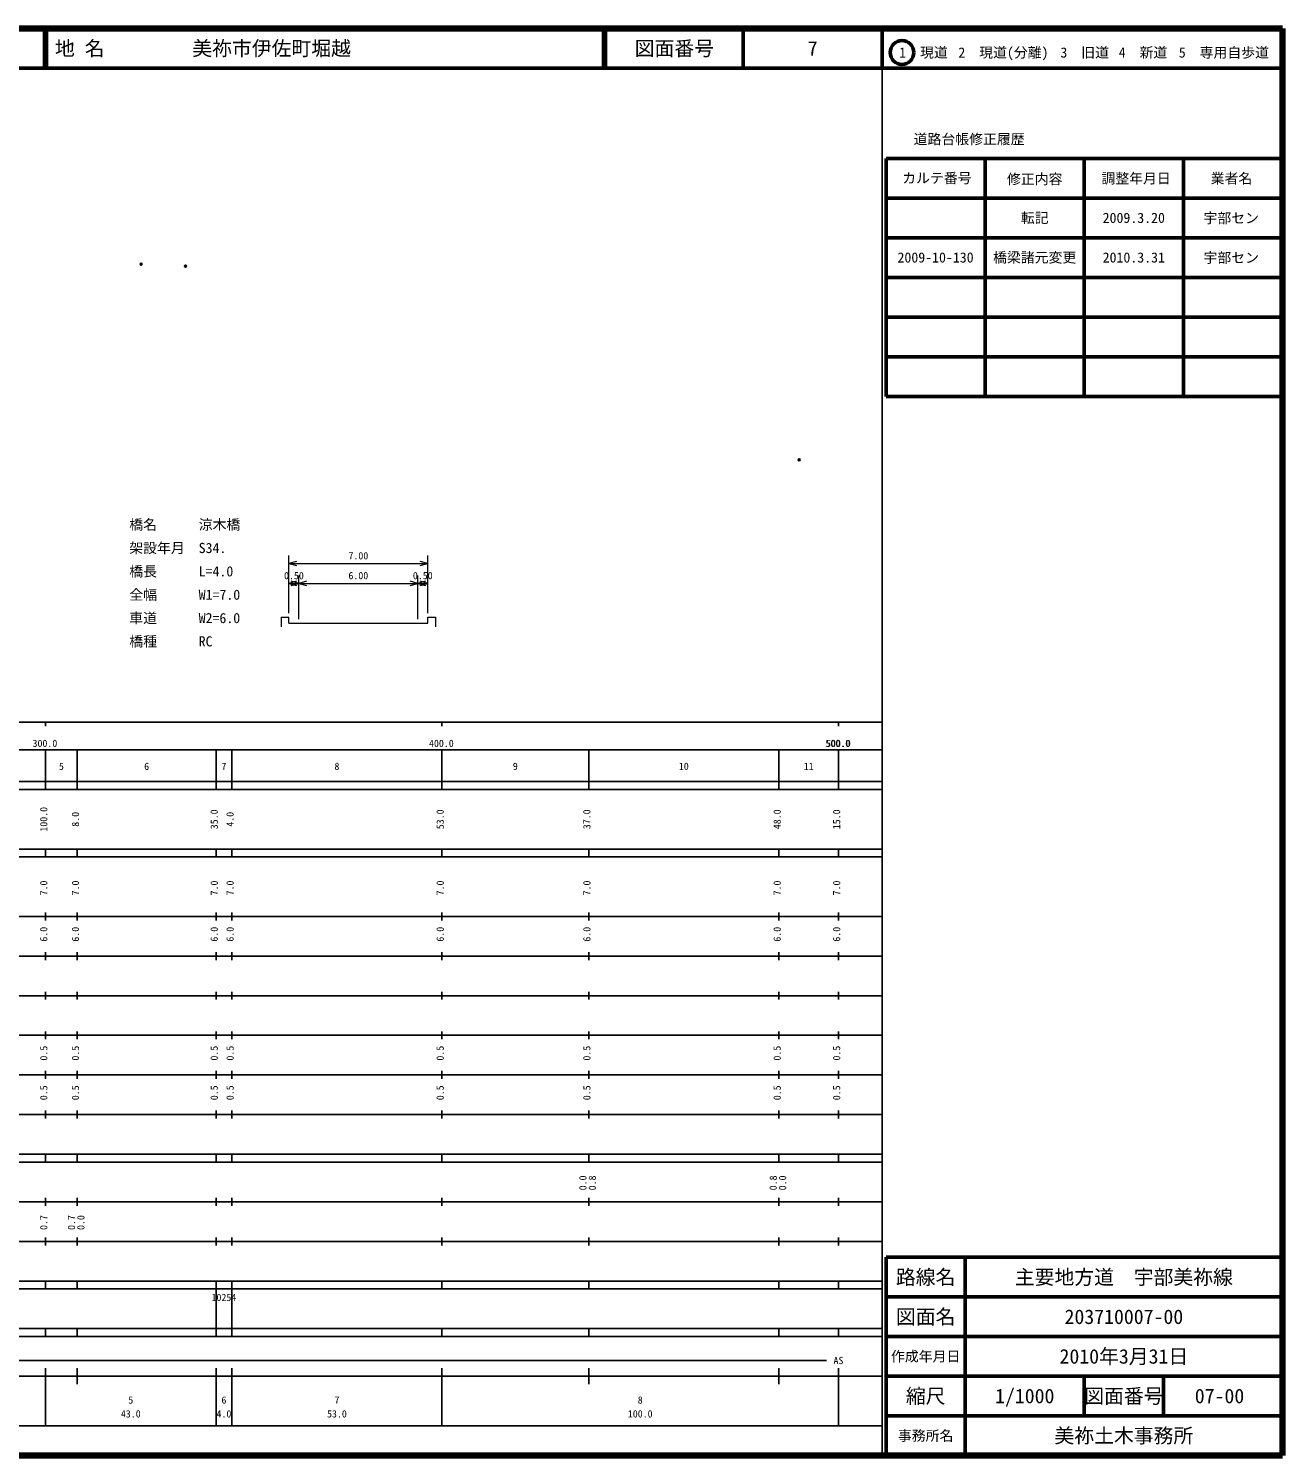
# Model space of a CAD drawing. Units: millimetres on the paper, with parts at other scales. Extents: x 40 to 680, y 20 to 380.
# Drawn here: x 363.7 to 680, y 20 to 380 of the extents above; entities that cross this region are included whole.
import ezdxf
from ezdxf.enums import TextEntityAlignment as Align

# ---------------------------------------------------------------- set-up
doc = ezdxf.new("R2010")
doc.units = ezdxf.units.MM
doc.header["$PDMODE"] = 32
doc.header["$PDSIZE"] = 0.5
doc.layers.add('S-OTRS', color=6, linetype='Continuous')
doc.layers.add('S-TTL-TXT', color=7, linetype='Continuous')
for name, color, linetype, lineweight in [('S-STR-HTXT', 7, 'Continuous', 13), ('S-TTL', 2, 'Continuous', 140), ('S-TTL-BAND', 7, 'Continuous', 25), ('S-TTL-FRAM', 2, 'Continuous', 50), ('S-TTL-LINE', 7, 'Continuous', 50)]:
    doc.layers.add(name, color=color, linetype=linetype, lineweight=lineweight)
doc.styles.add('ＭＳ ゴシック', font='')
doc.styles.get('ＭＳ ゴシック').set_extended_font_data('MS Gothic')

msp = doc.modelspace()

# ---------------------------------------------------------------- linework, layer by layer
at = {"layer": 'S-OTRS'}
for p in [(392.101, 320.553), (403.299, 320.061), (558.094, 271.16)]:
    msp.add_point(p, dxfattribs=at)
at = {"layer": 'S-STR-HTXT'}
for p, q in [((429.403, 232.519), (429.403, 247.019)), ((431.335, 245.537), (429.403, 245.019)), ((429.403, 245.019), (464.403, 245.019)), ((429.403, 245.019), (431.335, 244.502)), ((464.403, 245.019), (462.471, 245.537)), ((462.471, 244.502), (464.403, 245.019)), ((464.403, 232.519), (464.403, 247.019)), ((431.903, 231.019), (431.903, 242.019)), ((461.903, 231.019), (461.903, 242.019)), ((431.335, 240.537), (429.403, 240.019)), ((429.403, 240.019), (431.903, 240.019)), ((429.403, 240.019), (431.335, 239.502)), ((431.903, 240.019), (429.971, 240.537)), ((429.971, 239.502), (431.903, 240.019)), ((433.835, 240.537), (431.903, 240.019)), ((431.903, 240.019), (461.903, 240.019)), ((431.903, 240.019), (433.835, 239.502)), ((461.903, 240.019), (459.971, 240.537)), ((459.971, 239.502), (461.903, 240.019)), ((463.835, 240.537), (461.903, 240.019)), ((461.903, 240.019), (464.403, 240.019)), ((461.903, 240.019), (463.835, 239.502)), ((464.403, 240.019), (462.471, 240.537)), ((462.471, 239.502), (464.403, 240.019)), ((427.403, 231.519), (429.403, 231.519)), ((427.403, 231.519), (427.403, 229.019)), ((429.403, 230.019), (429.403, 231.519)), ((464.403, 230.019), (464.403, 231.519)), ((464.403, 231.519), (466.403, 231.519)), ((466.403, 231.519), (466.403, 229.019)), ((429.403, 230.019), (431.903, 230.019)), ((431.903, 230.019), (461.903, 230.019)), ((461.903, 230.019), (464.403, 230.019))]:
    msp.add_line(p, q, dxfattribs=at)
at = {"layer": 'S-TTL'}
for p, q in [((680, 380), (40, 380)), ((680, 20), (680, 380)), ((40, 20), (680, 20))]:
    msp.add_line(p, q, dxfattribs=at)
at = {"layer": 'S-TTL-BAND'}
for p, q in [((579, 20), (579, 370)), ((40, 205), (579, 205)), ((368, 205), (368, 204)), ((468, 205), (468, 204)), ((568, 205), (568, 204)), ((68, 198), (579, 198)), ((368, 188), (368, 198)), ((376, 188), (376, 198)), ((411, 188), (411, 198)), ((415, 188), (415, 198)), ((468, 188), (468, 198)), ((505, 188), (505, 198)), ((553, 188), (553, 198)), ((568, 188), (568, 198)), ((40, 190), (579, 190)), ((40, 188), (579, 188)), ((40, 173), (579, 173)), ((368, 171), (368, 173)), ((376, 171), (376, 173)), ((411, 171), (411, 173)), ((415, 171), (415, 173)), ((468, 171), (468, 173)), ((505, 171), (505, 173)), ((553, 171), (553, 173)), ((568, 171), (568, 173)), ((40, 171), (579, 171)), ((40, 156), (579, 156)), ((368, 155), (368, 157)), ((376, 155), (376, 157)), ((411, 155), (411, 157)), ((415, 155), (415, 157)), ((468, 155), (468, 157)), ((505, 155), (505, 157)), ((553, 155), (553, 157)), ((568, 155), (568, 157)), ((46, 146), (579, 146)), ((368, 145), (368, 147)), ((376, 145), (376, 147)), ((411, 145), (411, 147)), ((415, 145), (415, 147)), ((468, 145), (468, 147)), ((505, 145), (505, 147)), ((553, 145), (553, 147)), ((568, 145), (568, 147)), ((368, 135), (368, 137)), ((376, 135), (376, 137)), ((411, 135), (411, 137)), ((415, 135), (415, 137)), ((468, 135), (468, 137)), ((505, 135), (505, 137)), ((553, 135), (553, 137)), ((568, 135), (568, 137)), ((52, 136), (579, 136)), ((46, 126), (579, 126)), ((368, 125), (368, 127)), ((376, 125), (376, 127)), ((411, 125), (411, 127)), ((415, 125), (415, 127)), ((468, 125), (468, 127)), ((505, 125), (505, 127)), ((553, 125), (553, 127)), ((568, 125), (568, 127)), ((52, 116), (579, 116)), ((368, 115), (368, 117)), ((376, 115), (376, 117)), ((411, 115), (411, 117)), ((415, 115), (415, 117)), ((468, 115), (468, 117)), ((505, 115), (505, 117)), ((553, 115), (553, 117)), ((568, 115), (568, 117)), ((46, 106), (579, 106)), ((368, 105), (368, 107)), ((376, 105), (376, 107)), ((411, 105), (411, 107)), ((415, 105), (415, 107)), ((468, 105), (468, 107)), ((505, 105), (505, 107)), ((553, 105), (553, 107)), ((568, 105), (568, 107)), ((40, 96), (579, 96)), ((40, 94), (579, 94)), ((368, 94), (368, 96)), ((376, 94), (376, 96)), ((411, 94), (411, 96)), ((415, 94), (415, 96)), ((468, 94), (468, 96)), ((505, 94), (505, 96)), ((553, 94), (553, 96)), ((568, 94), (568, 96)), ((49, 84), (579, 84)), ((368, 83), (368, 85)), ((376, 83), (376, 85)), ((411, 83), (411, 85)), ((415, 83), (415, 85)), ((468, 83), (468, 85)), ((505, 83), (505, 85)), ((553, 83), (553, 85)), ((568, 83), (568, 85)), ((40, 74), (579, 74)), ((368, 73), (368, 75)), ((376, 73), (376, 75)), ((411, 73), (411, 75)), ((415, 73), (415, 75)), ((468, 73), (468, 75)), ((505, 73), (505, 75)), ((553, 73), (553, 75)), ((568, 73), (568, 75)), ((40, 64), (579, 64)), ((40, 62), (579, 62)), ((368, 62), (368, 64)), ((376, 62), (376, 64)), ((411, 62), (411, 64)), ((411, 52), (411, 62)), ((415, 62), (415, 64)), ((415, 52), (415, 62)), ((468, 62), (468, 64)), ((505, 62), (505, 64)), ((553, 62), (553, 64)), ((568, 62), (568, 64)), ((40, 52), (579, 52)), ((368, 50), (368, 52)), ((376, 50), (376, 52)), ((411, 50), (411, 52)), ((415, 50), (415, 52)), ((468, 50), (468, 52)), ((505, 50), (505, 52)), ((553, 50), (553, 52)), ((568, 50), (568, 52)), ((40, 50), (579, 50)), ((71, 44), (565, 44)), ((40, 40), (579, 40)), ((368, 27.5), (368, 42)), ((376, 38), (376, 42)), ((411, 27.5), (411, 42)), ((415, 27.5), (415, 42)), ((468, 27.5), (468, 42)), ((505, 38), (505, 42)), ((553, 38), (553, 42)), ((568, 27.5), (568, 42)), ((68, 27.5), (579, 27.5))]:
    msp.add_line(p, q, dxfattribs=at)
at = {"layer": 'S-TTL-FRAM'}
for p, q in [((580, 347.197), (580, 287.197)), ((580, 347.197), (680, 347.197)), ((580, 287.197), (680, 287.197)), ((680, 70), (580, 70)), ((580, 70), (580, 20))]:
    msp.add_line(p, q, dxfattribs=at)
at = {"layer": 'S-TTL-LINE'}
for p, q in [((367.75, 380), (367.75, 370)), ((368.25, 380), (368.25, 370)), ((508.747, 380), (508.747, 370)), ((509.247, 380), (509.247, 370)), ((543.997, 380), (543.997, 370)), ((579, 380), (579, 370)), ((40, 370), (680, 370)), ((605, 347.197), (605, 287.197)), ((630, 347.197), (630, 287.197)), ((655, 347.197), (655, 287.197)), ((580, 337.197), (680, 337.197)), ((580, 327.197), (680, 327.197)), ((580, 317.197), (680, 317.197)), ((580, 307.197), (680, 307.197)), ((580, 297.197), (680, 297.197)), ((600, 70), (600, 20)), ((680, 60), (580, 60)), ((680, 50), (580, 50)), ((680, 40), (580, 40)), ((630, 40), (630, 30)), ((650, 40), (650, 30)), ((680, 30), (580, 30))]:
    msp.add_line(p, q, dxfattribs=at)
msp.add_circle((584.031, 373.958), 3, dxfattribs=at)

# ---------------------------------------------------------------- texts
at = {"layer": 'S-STR-HTXT', "style": 'ＭＳ ゴシック'}
for s, p in [('橋名\u3000\u3000\u3000涼木橋', (389.126, 252.787)), ('架設年月\u3000S34.', (389.126, 246.896)), ('橋長\u3000\u3000\u3000L=4.0', (389.126, 241.005)), ('全幅\u3000\u3000\u3000W1=7.0', (389.126, 235.114)), ('車道\u3000\u3000\u3000W2=6.0', (389.126, 229.223)), ('橋種\u3000\u3000\u3000RC', (389.126, 223.332))]:
    msp.add_text(s, height=2.566, dxfattribs=at).set_placement(p, align=Align.BOTTOM_LEFT)
for s, p in [('7.00', (446.903, 245.519)), ('0.50', (430.653, 240.519)), ('6.00', (446.903, 240.519)), ('0.50', (463.153, 240.519))]:
    msp.add_text(s, height=1.833, dxfattribs=at).set_placement(p, align=Align.BOTTOM_CENTER)
at = {"layer": 'S-TTL-BAND', "style": 'ＭＳ ゴシック'}
for s, p in [('300.0', (367.844, 198.195)), ('400.0', (467.844, 198.195)), ('500.0', (567.844, 198.195)), ('500.0', (568, 198.195)), ('5', (372, 192.405)), ('6', (393.5, 192.405)), ('7', (413, 192.405)), ('8', (441.5, 192.405)), ('9', (486.5, 192.405)), ('10', (529, 192.405)), ('11', (560.5, 192.405)), ('AS', (568, 42.5)), ('5', (389.5, 32.523)), ('6', (413, 32.523)), ('7', (441.5, 32.523)), ('8', (518, 32.523)), ('43.0', (389.5, 29.033)), ('4.0', (413, 29.033)), ('53.0', (441.5, 29.033)), ('100.0', (518, 29.033))]:
    msp.add_text(s, height=1.833, dxfattribs=at).set_placement(p, align=Align.BOTTOM_CENTER)
for s, p in [('100.0', (369, 180.5)), ('8.0', (377, 180.5)), ('35.0', (412, 180.5)), ('4.0', (416, 180.5)), ('53.0', (469, 180.5)), ('37.0', (506, 180.5)), ('48.0', (554, 180.5)), ('15.0', (569, 180.5)), ('7.0', (369, 163.174)), ('7.0', (377, 163.174)), ('7.0', (412, 163.174)), ('7.0', (416, 163.174)), ('7.0', (469, 163.174)), ('7.0', (506, 163.174)), ('7.0', (554, 163.174)), ('7.0', (569, 163.174)), ('6.0', (369, 151.5)), ('6.0', (377, 151.5)), ('6.0', (412, 151.5)), ('6.0', (416, 151.5)), ('6.0', (469, 151.5)), ('6.0', (506, 151.5)), ('6.0', (554, 151.5)), ('6.0', (569, 151.5)), ('0.5', (369, 121.5)), ('0.5', (377, 121.5)), ('0.5', (412, 121.5)), ('0.5', (416, 121.5)), ('0.5', (469, 121.5)), ('0.5', (506, 121.5)), ('0.5', (554, 121.5)), ('0.5', (569, 121.5)), ('0.5', (369, 111.5)), ('0.5', (377, 111.5)), ('0.5', (412, 111.5)), ('0.5', (416, 111.5)), ('0.5', (469, 111.5)), ('0.5', (506, 111.5)), ('0.5', (554, 111.5)), ('0.5', (569, 111.5)), ('0.0', (505, 88.764)), ('0.8', (507.37, 88.764)), ('0.8', (553, 88.764)), ('0.0', (555.37, 88.764)), ('0.7', (369, 78.764)), ('0.7', (376, 78.764)), ('0.0', (378.37, 78.764))]:
    msp.add_text(s, height=1.833, rotation=90, dxfattribs=at).set_placement(p, align=Align.BOTTOM_CENTER)
msp.add_text('10254', height=1.833, dxfattribs=at).set_placement((409.875, 58.405), align=Align.BOTTOM_LEFT)
at = {"layer": 'S-TTL-TXT', "style": 'ＭＳ ゴシック'}
for s, p in [('地 名', (370.38, 375)), ('美祢市伊佐町堀越', (405.024, 375))]:
    msp.add_text(s, height=3.666, dxfattribs=at).set_placement(p, align=Align.MIDDLE_LEFT)
for s, height, p in [('図面番号', 3.666, (526.622, 375)), ('7', 3.666, (561.497, 375)), ('1\u3000現道', 2.566, (589.448, 373.958)), ('2\u3000現道(分離)', 2.566, (609.619, 373.958)), ('3\u3000旧道', 2.566, (630.121, 373.958)), ('4\u3000新道', 2.566, (644.824, 373.958)), ('5\u3000専用自歩道', 2.566, (665.228, 373.958)), ('道路台帳修正履歴', 2.566, (600.968, 352.113)), ('カルテ番号', 2.566, (592.839, 342.277)), ('修正内容', 2.566, (617.509, 342.023)), ('調整年月日', 2.566, (643.089, 342.197)), ('業者名', 2.566, (667.134, 342.197)), ('転記', 2.566, (617.5, 332.245)), ('2009.3.20', 2.566, (642.5, 332.245)), ('宇部セン', 2.566, (667.077, 332.189)), ('2009-10-130', 2.566, (592.5, 322.245)), ('橋梁諸元変更', 2.566, (617.5, 322.245)), ('2010.3.31', 2.566, (642.5, 322.245)), ('宇部セン', 2.566, (667.077, 322.189)), ('路線名', 3.666, (590, 65)), ('路線名', 3.666, (590, 65)), ('主要地方道\u3000宇部美祢線', 3.666, (640, 65)), ('図面名', 3.666, (590, 55)), ('図面名', 3.666, (590, 55)), ('203710007-00', 3.666, (640, 55)), ('2010年3月31日', 3.666, (640, 45)), ('作成年月日', 2.566, (590, 45)), ('作成年月日', 2.566, (590, 45)), ('縮尺', 3.666, (590, 35)), ('縮尺', 3.666, (590, 35)), ('1/1000', 3.666, (615, 35)), ('図面番号', 3.666, (640, 35)), ('図面番号', 3.666, (640, 35)), ('07-00', 3.666, (664.125, 35)), ('事務所名', 2.566, (590, 25)), ('事務所名', 2.566, (590, 25)), ('美祢土木事務所', 3.666, (640, 25))]:
    msp.add_text(s, height=height, dxfattribs=at).set_placement(p, align=Align.MIDDLE_CENTER)

doc.saveas('drawing.dxf')
